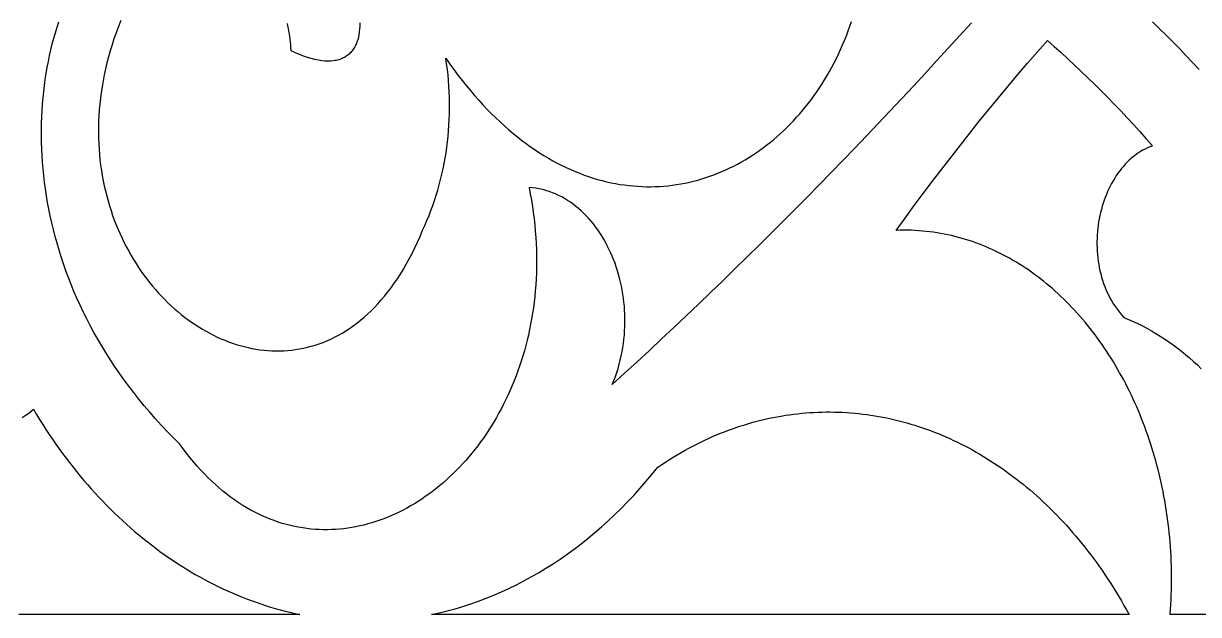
# Model space of a CAD drawing. Extents: x -4950 to -2150, y -1354 to 1346.
# Drawn here: x -3401.8 to -3193, y 871.6 to 976.7 of the extents above; entities that cross this region are included whole.
import ezdxf

# ---------------------------------------------------------------- set-up
doc = ezdxf.new("R2010")
doc.units = 0
doc.layers.add('LAYER_1', color=18, linetype='CONTINUOUS')

msp = doc.modelspace()

# ---------------------------------------------------------------- linework, layer by layer
at = {"layer": 'LAYER_1'}
for points in [[(-3233.32, 976.8), (-3235.37, 974.53), (-3237.43, 972.27), (-3239.49, 970.02), (-3241.56, 967.77), (-3243.63, 965.54), (-3245.71, 963.31), (-3247.79, 961.09), (-3249.88, 958.88), (-3251.97, 956.68), (-3254.07, 954.48), (-3256.18, 952.3), (-3258.29, 950.13), (-3260.4, 947.96), (-3262.52, 945.8), (-3264.65, 943.65), (-3266.78, 941.51), (-3268.91, 939.38), (-3271.05, 937.26), (-3273.2, 935.15), (-3275.35, 933.04), (-3277.51, 930.95), (-3279.67, 928.86), (-3281.84, 926.78), (-3284.01, 924.71), (-3286.18, 922.65), (-3288.37, 920.6), (-3290.55, 918.56), (-3292.74, 916.53), (-3294.94, 914.5), (-3297.14, 912.49), (-3296.85, 913.2), (-3296.58, 913.93), (-3296.34, 914.65), (-3296.11, 915.38), (-3295.9, 916.11), (-3295.71, 916.85), (-3295.54, 917.59), (-3295.4, 918.33), (-3295.27, 919.07), (-3295.16, 919.81), (-3295.06, 920.55), (-3294.99, 921.29), (-3294.94, 922.03), (-3294.9, 922.77), (-3294.88, 923.51), (-3294.89, 924.25), (-3294.9, 924.98), (-3294.94, 925.71), (-3294.99, 926.44), (-3295.06, 927.16), (-3295.15, 927.88), (-3295.25, 928.59), (-3295.37, 929.3), (-3295.51, 930), (-3295.66, 930.7), (-3295.83, 931.39), (-3296.01, 932.07), (-3296.21, 932.74), (-3296.42, 933.4), (-3296.65, 934.06), (-3296.9, 934.7), (-3297.16, 935.34), (-3297.43, 935.97), (-3297.72, 936.58), (-3298.02, 937.18), (-3298.33, 937.78), (-3298.66, 938.36), (-3299, 938.92), (-3299.36, 939.47), (-3299.73, 940.01), (-3300.11, 940.54), (-3300.5, 941.05), (-3300.91, 941.54), (-3301.33, 942.02), (-3301.76, 942.49), (-3302.2, 942.93), (-3302.65, 943.36), (-3303.12, 943.77), (-3303.59, 944.17), (-3304.08, 944.54), (-3304.58, 944.9), (-3305.09, 945.23), (-3305.6, 945.55), (-3306.13, 945.84), (-3306.67, 946.12), (-3307.22, 946.37), (-3307.78, 946.6), (-3308.34, 946.81), (-3308.92, 946.99), (-3309.5, 947.15), (-3310.1, 947.29), (-3310.7, 947.4), (-3311.31, 947.49), (-3311.93, 947.55), (-3311.71, 946.42), (-3311.51, 945.29), (-3311.33, 944.17), (-3311.17, 943.06), (-3311.04, 941.95), (-3310.92, 940.85), (-3310.82, 939.75), (-3310.73, 938.66), (-3310.67, 937.58), (-3310.63, 936.5), (-3310.6, 935.43), (-3310.59, 934.37), (-3310.6, 933.32), (-3310.63, 932.27), (-3310.68, 931.23), (-3310.74, 930.2), (-3310.82, 929.18), (-3310.92, 928.16), (-3311.03, 927.16), (-3311.16, 926.16), (-3311.31, 925.17), (-3311.47, 924.19), (-3311.65, 923.22), (-3311.84, 922.26), (-3312.05, 921.3), (-3312.27, 920.36), (-3312.51, 919.43), (-3312.76, 918.5), (-3313.03, 917.59), (-3313.31, 916.68), (-3313.6, 915.79), (-3313.91, 914.91), (-3314.23, 914.03), (-3314.57, 913.17), (-3314.92, 912.32), (-3315.28, 911.48), (-3315.65, 910.65), (-3316.04, 909.83), (-3316.44, 909.02), (-3316.85, 908.23), (-3317.27, 907.45), (-3317.71, 906.67), (-3318.15, 905.92), (-3318.61, 905.17), (-3319.08, 904.43), (-3319.55, 903.71), (-3320.04, 903), (-3320.54, 902.3), (-3321.05, 901.62), (-3321.57, 900.95), (-3322.09, 900.29), (-3322.63, 899.65), (-3323.18, 899.02), (-3323.73, 898.4), (-3324.3, 897.8), (-3324.87, 897.21), (-3325.45, 896.64), (-3326.04, 896.08), (-3326.63, 895.53), (-3327.24, 895), (-3327.85, 894.49), (-3328.47, 893.99), (-3329.09, 893.5), (-3329.72, 893.03), (-3330.36, 892.58), (-3331.01, 892.14), (-3331.66, 891.71), (-3332.31, 891.31), (-3332.97, 890.92), (-3333.64, 890.54), (-3334.31, 890.18), (-3334.99, 889.84), (-3335.67, 889.52), (-3336.36, 889.21), (-3337.05, 888.92), (-3337.75, 888.64), (-3338.44, 888.39), (-3339.15, 888.15), (-3339.85, 887.92), (-3340.56, 887.72), (-3341.27, 887.53), (-3341.99, 887.37), (-3342.7, 887.22), (-3343.42, 887.09), (-3344.14, 886.97), (-3344.87, 886.88), (-3345.59, 886.81), (-3346.32, 886.75), (-3347.05, 886.71), (-3347.77, 886.7), (-3348.5, 886.7), (-3349.23, 886.72), (-3349.96, 886.76), (-3350.69, 886.82), (-3351.42, 886.91), (-3352.15, 887.01), (-3352.88, 887.13), (-3353.61, 887.28), (-3354.34, 887.44), (-3355.06, 887.62), (-3355.79, 887.83), (-3356.51, 888.06), (-3357.23, 888.31), (-3357.95, 888.58), (-3358.66, 888.87), (-3359.38, 889.18), (-3360.09, 889.52), (-3360.8, 889.88), (-3361.5, 890.26), (-3362.2, 890.66), (-3362.9, 891.08), (-3363.6, 891.53), (-3364.29, 892), (-3364.97, 892.5), (-3365.65, 893.01), (-3366.33, 893.55), (-3367, 894.12), (-3367.66, 894.71), (-3368.33, 895.32), (-3368.98, 895.95), (-3369.63, 896.61), (-3370.27, 897.3), (-3370.91, 898.01), (-3371.54, 898.74), (-3372.16, 899.5), (-3372.78, 900.28), (-3373.39, 901.09), (-3373.99, 901.92), (-3375.12, 903.04), (-3376.21, 904.16), (-3377.28, 905.29), (-3378.32, 906.43), (-3379.32, 907.58), (-3380.3, 908.73), (-3381.26, 909.89), (-3382.18, 911.06), (-3383.07, 912.23), (-3383.94, 913.41), (-3384.78, 914.59), (-3385.59, 915.78), (-3386.38, 916.97), (-3387.14, 918.17), (-3387.87, 919.37), (-3388.58, 920.57), (-3389.26, 921.78), (-3389.91, 922.98), (-3390.54, 924.2), (-3391.14, 925.41), (-3391.72, 926.63), (-3392.27, 927.84), (-3392.8, 929.06), (-3393.3, 930.28), (-3393.78, 931.5), (-3394.23, 932.72), (-3394.66, 933.95), (-3395.07, 935.17), (-3395.45, 936.38), (-3395.81, 937.6), (-3396.15, 938.82), (-3396.46, 940.03), (-3396.75, 941.25), (-3397.02, 942.46), (-3397.27, 943.67), (-3397.49, 944.87), (-3397.69, 946.07), (-3397.88, 947.27), (-3398.04, 948.46), (-3398.18, 949.65), (-3398.29, 950.84), (-3398.39, 952.02), (-3398.47, 953.19), (-3398.53, 954.36), (-3398.57, 955.52), (-3398.58, 956.68), (-3398.58, 957.83), (-3398.56, 958.97), (-3398.52, 960.1), (-3398.46, 961.23), (-3398.39, 962.35), (-3398.29, 963.46), (-3398.18, 964.56), (-3398.05, 965.66), (-3397.9, 966.74), (-3397.73, 967.81), (-3397.55, 968.88), (-3397.35, 969.93), (-3397.13, 970.97), (-3396.9, 972.01), (-3396.65, 973.03), (-3396.38, 974.04), (-3396.1, 975.03), (-3395.8, 976.02), (-3395.49, 976.99)], [(-3384.48, 977.23), (-3384.91, 976.13), (-3385.31, 975.04), (-3385.69, 973.96), (-3386.04, 972.88), (-3386.37, 971.8), (-3386.67, 970.73), (-3386.95, 969.66), (-3387.2, 968.6), (-3387.43, 967.54), (-3387.63, 966.49), (-3387.82, 965.44), (-3387.97, 964.4), (-3388.11, 963.37), (-3388.22, 962.34), (-3388.31, 961.32), (-3388.38, 960.3), (-3388.43, 959.29), (-3388.46, 958.29), (-3388.46, 957.3), (-3388.44, 956.31), (-3388.41, 955.33), (-3388.35, 954.36), (-3388.28, 953.4), (-3388.18, 952.45), (-3388.07, 951.5), (-3387.93, 950.56), (-3387.78, 949.64), (-3387.61, 948.72), (-3387.42, 947.81), (-3387.22, 946.91), (-3386.99, 946.02), (-3386.75, 945.14), (-3386.5, 944.27), (-3386.22, 943.41), (-3385.93, 942.56), (-3385.63, 941.73), (-3385.31, 940.9), (-3384.97, 940.08), (-3384.62, 939.28), (-3384.25, 938.49), (-3383.87, 937.71), (-3383.48, 936.94), (-3383.07, 936.19), (-3382.65, 935.45), (-3382.22, 934.72), (-3381.77, 934), (-3381.31, 933.3), (-3380.84, 932.61), (-3380.36, 931.93), (-3379.86, 931.27), (-3379.36, 930.62), (-3378.84, 929.99), (-3378.31, 929.37), (-3377.77, 928.76), (-3377.23, 928.18), (-3376.67, 927.6), (-3376.1, 927.04), (-3375.53, 926.5), (-3374.94, 925.97), (-3374.35, 925.46), (-3373.75, 924.97), (-3373.14, 924.49), (-3372.52, 924.02), (-3371.9, 923.58), (-3371.26, 923.15), (-3370.63, 922.74), (-3369.98, 922.35), (-3369.33, 921.97), (-3368.68, 921.61), (-3368.02, 921.27), (-3367.35, 920.95), (-3366.68, 920.65), (-3366, 920.37), (-3365.32, 920.1), (-3364.64, 919.86), (-3363.95, 919.63), (-3363.26, 919.42), (-3362.57, 919.24), (-3361.87, 919.07), (-3361.17, 918.92), (-3360.47, 918.8), (-3359.77, 918.69), (-3359.07, 918.61), (-3358.36, 918.55), (-3357.65, 918.51), (-3356.95, 918.48), (-3356.24, 918.49), (-3355.53, 918.51), (-3354.83, 918.56), (-3354.12, 918.62), (-3353.42, 918.71), (-3352.71, 918.83), (-3352.01, 918.96), (-3351.31, 919.12), (-3350.62, 919.31), (-3349.92, 919.52), (-3349.23, 919.75), (-3348.54, 920), (-3347.85, 920.28), (-3347.17, 920.58), (-3346.49, 920.91), (-3345.82, 921.27), (-3345.15, 921.64), (-3344.49, 922.05), (-3343.83, 922.48), (-3343.18, 922.93), (-3342.53, 923.42), (-3341.89, 923.92), (-3341.25, 924.46), (-3340.63, 925.02), (-3340.01, 925.61), (-3339.39, 926.22), (-3338.79, 926.86), (-3338.19, 927.53), (-3337.6, 928.23), (-3337.02, 928.95), (-3336.45, 929.71), (-3335.89, 930.49), (-3335.33, 931.3), (-3334.79, 932.14), (-3334.26, 933.01), (-3333.74, 933.9), (-3333.22, 934.83), (-3332.72, 935.79), (-3332.23, 936.77), (-3331.76, 937.79), (-3331.29, 938.83), (-3330.84, 939.91), (-3330.44, 940.77), (-3330.07, 941.64), (-3329.7, 942.53), (-3329.36, 943.42), (-3329.03, 944.32), (-3328.72, 945.22), (-3328.42, 946.14), (-3328.14, 947.06), (-3327.88, 947.99), (-3327.64, 948.93), (-3327.41, 949.88), (-3327.2, 950.83), (-3327.01, 951.78), (-3326.84, 952.74), (-3326.68, 953.71), (-3326.54, 954.68), (-3326.42, 955.66), (-3326.31, 956.63), (-3326.23, 957.62), (-3326.16, 958.6), (-3326.1, 959.59), (-3326.07, 960.58), (-3326.05, 961.57), (-3326.05, 962.56), (-3326.07, 963.55), (-3326.11, 964.54), (-3326.17, 965.54), (-3326.24, 966.53), (-3326.33, 967.52), (-3326.44, 968.51), (-3326.57, 969.5), (-3326.71, 970.48), (-3326, 969.46), (-3325.28, 968.47), (-3324.56, 967.5), (-3323.83, 966.56), (-3323.1, 965.64), (-3322.36, 964.74), (-3321.62, 963.87), (-3320.87, 963.03), (-3320.12, 962.21), (-3319.37, 961.41), (-3318.61, 960.64), (-3317.85, 959.89), (-3317.08, 959.17), (-3316.31, 958.47), (-3315.54, 957.79), (-3314.77, 957.14), (-3313.99, 956.51), (-3313.21, 955.9), (-3312.43, 955.32), (-3311.65, 954.75), (-3310.86, 954.22), (-3310.07, 953.7), (-3309.28, 953.21), (-3308.49, 952.73), (-3307.7, 952.28), (-3306.91, 951.86), (-3306.11, 951.45), (-3305.32, 951.07), (-3304.52, 950.7), (-3303.72, 950.36), (-3302.93, 950.04), (-3302.13, 949.74), (-3301.34, 949.46), (-3300.54, 949.21), (-3299.74, 948.97), (-3298.95, 948.75), (-3298.15, 948.55), (-3297.36, 948.38), (-3296.57, 948.22), (-3295.78, 948.08), (-3294.99, 947.97), (-3294.2, 947.87), (-3293.41, 947.79), (-3292.63, 947.73), (-3291.85, 947.69), (-3291.07, 947.67), (-3290.29, 947.67), (-3289.52, 947.69), (-3288.75, 947.72), (-3287.98, 947.77), (-3287.21, 947.84), (-3286.45, 947.93), (-3285.7, 948.04), (-3284.94, 948.17), (-3284.19, 948.31), (-3283.44, 948.47), (-3282.7, 948.64), (-3281.96, 948.84), (-3281.23, 949.05), (-3280.5, 949.28), (-3279.78, 949.52), (-3279.06, 949.78), (-3278.35, 950.06), (-3277.64, 950.35), (-3276.94, 950.66), (-3276.25, 950.99), (-3275.56, 951.33), (-3274.87, 951.69), (-3274.2, 952.06), (-3273.53, 952.45), (-3272.86, 952.85), (-3272.2, 953.27), (-3271.55, 953.7), (-3270.91, 954.15), (-3270.28, 954.61), (-3269.65, 955.09), (-3269.03, 955.58), (-3268.42, 956.08), (-3267.81, 956.6), (-3267.22, 957.13), (-3266.63, 957.68), (-3266.05, 958.24), (-3265.48, 958.81), (-3264.92, 959.4), (-3264.37, 960), (-3263.83, 960.61), (-3263.3, 961.24), (-3262.77, 961.87), (-3262.26, 962.52), (-3261.76, 963.19), (-3261.26, 963.86), (-3260.78, 964.55), (-3260.31, 965.25), (-3259.85, 965.96), (-3259.4, 966.68), (-3258.96, 967.41), (-3258.53, 968.16), (-3258.11, 968.91), (-3257.71, 969.68), (-3257.31, 970.46), (-3256.93, 971.24), (-3256.56, 972.04), (-3256.21, 972.85), (-3255.86, 973.67), (-3255.53, 974.5), (-3255.21, 975.34), (-3254.91, 976.19), (-3254.61, 977.05)], [(-3342.01, 976.76), (-3342.01, 976.21), (-3342.04, 975.69), (-3342.09, 975.18), (-3342.16, 974.68), (-3342.26, 974.21), (-3342.38, 973.76), (-3342.45, 973.54), (-3342.52, 973.33), (-3342.6, 973.12), (-3342.69, 972.92), (-3342.79, 972.73), (-3342.89, 972.54), (-3342.99, 972.35), (-3343.11, 972.18), (-3343.23, 972), (-3343.35, 971.84), (-3343.48, 971.68), (-3343.62, 971.53), (-3343.76, 971.38), (-3343.91, 971.24), (-3344.07, 971.11), (-3344.23, 970.98), (-3344.4, 970.86), (-3344.57, 970.75), (-3344.75, 970.64), (-3344.94, 970.55), (-3345.13, 970.46), (-3345.33, 970.37), (-3345.54, 970.3), (-3345.75, 970.23), (-3345.97, 970.17), (-3346.19, 970.12), (-3346.42, 970.07), (-3346.66, 970.03), (-3347.15, 969.99), (-3347.67, 969.97), (-3348.21, 969.99), (-3348.78, 970.04), (-3349.37, 970.13), (-3349.99, 970.26), (-3350.63, 970.42), (-3351.3, 970.63), (-3351.99, 970.87), (-3352.71, 971.15), (-3353.45, 971.47), (-3354.22, 971.83), (-3354.25, 972.35), (-3354.29, 972.86), (-3354.34, 973.36), (-3354.39, 973.85), (-3354.45, 974.34), (-3354.52, 974.82), (-3354.6, 975.3), (-3354.69, 975.77), (-3354.78, 976.23), (-3354.88, 976.68)], [(-3192.85, 968.52), (-3194.01, 969.76), (-3195.18, 970.99), (-3196.35, 972.21), (-3197.54, 973.42), (-3198.73, 974.61), (-3199.93, 975.79), (-3201.13, 976.96)], [(-3174.81, 871.64), (-3197.98, 871.64), (-3197.92, 872.51), (-3197.86, 873.38), (-3197.82, 874.25), (-3197.79, 875.12), (-3197.76, 875.98), (-3197.74, 876.85), (-3197.74, 877.71), (-3197.74, 878.56), (-3197.75, 879.42), (-3197.77, 880.27), (-3197.8, 881.12), (-3197.84, 881.97), (-3197.88, 882.81), (-3197.94, 883.65), (-3198, 884.49), (-3198.07, 885.33), (-3198.16, 886.16), (-3198.24, 886.99), (-3198.34, 887.81), (-3198.45, 888.63), (-3198.56, 889.45), (-3198.68, 890.27), (-3198.82, 891.08), (-3198.95, 891.89), (-3199.1, 892.69), (-3199.26, 893.49), (-3199.42, 894.28), (-3199.59, 895.08), (-3199.77, 895.86), (-3199.95, 896.65), (-3200.15, 897.43), (-3200.35, 898.2), (-3200.56, 898.97), (-3200.78, 899.74), (-3201, 900.5), (-3201.23, 901.25), (-3201.47, 902), (-3201.72, 902.75), (-3201.97, 903.49), (-3202.23, 904.23), (-3202.5, 904.96), (-3202.77, 905.68), (-3203.06, 906.41), (-3203.35, 907.12), (-3203.64, 907.83), (-3203.94, 908.54), (-3204.25, 909.23), (-3204.57, 909.93), (-3204.89, 910.62), (-3205.22, 911.3), (-3205.56, 911.97), (-3205.9, 912.64), (-3206.25, 913.31), (-3206.61, 913.96), (-3206.97, 914.61), (-3207.34, 915.26), (-3207.71, 915.9), (-3208.09, 916.53), (-3208.48, 917.16), (-3208.87, 917.77), (-3209.27, 918.39), (-3209.68, 918.99), (-3210.09, 919.59), (-3210.5, 920.18), (-3210.93, 920.77), (-3211.35, 921.34), (-3211.79, 921.91), (-3212.23, 922.48), (-3212.67, 923.03), (-3213.12, 923.58), (-3213.58, 924.12), (-3214.04, 924.65), (-3214.5, 925.18), (-3214.98, 925.7), (-3215.45, 926.21), (-3215.93, 926.71), (-3216.42, 927.2), (-3216.91, 927.69), (-3217.41, 928.17), (-3217.91, 928.63), (-3218.42, 929.1), (-3218.93, 929.55), (-3219.45, 929.99), (-3219.97, 930.43), (-3220.5, 930.85), (-3221.03, 931.27), (-3221.56, 931.68), (-3222.1, 932.08), (-3222.64, 932.47), (-3223.19, 932.86), (-3223.74, 933.23), (-3224.3, 933.59), (-3224.86, 933.95), (-3225.43, 934.29), (-3225.99, 934.63), (-3226.57, 934.96), (-3227.14, 935.27), (-3227.73, 935.58), (-3228.31, 935.88), (-3228.9, 936.17), (-3229.49, 936.44), (-3230.09, 936.71), (-3230.69, 936.97), (-3231.29, 937.22), (-3231.89, 937.45), (-3232.5, 937.68), (-3233.12, 937.9), (-3233.73, 938.1), (-3234.35, 938.3), (-3234.98, 938.48), (-3235.6, 938.66), (-3236.23, 938.82), (-3236.86, 938.97), (-3237.5, 939.11), (-3238.14, 939.24), (-3238.78, 939.36), (-3239.42, 939.47), (-3240.07, 939.57), (-3240.72, 939.65), (-3241.37, 939.73), (-3242.02, 939.79), (-3242.68, 939.84), (-3243.34, 939.88), (-3244, 939.91), (-3244.67, 939.92), (-3245.33, 939.93), (-3246, 939.92), (-3246.67, 939.9), (-3245.08, 942.1), (-3243.47, 944.3), (-3241.86, 946.48), (-3240.23, 948.65), (-3238.59, 950.8), (-3236.93, 952.94), (-3235.27, 955.07), (-3233.59, 957.19), (-3231.91, 959.29), (-3230.21, 961.38), (-3228.5, 963.46), (-3226.78, 965.52), (-3225.06, 967.58), (-3223.32, 969.62), (-3221.57, 971.64), (-3219.81, 973.66), (-3218.59, 972.58), (-3217.38, 971.49), (-3216.18, 970.39), (-3214.98, 969.28), (-3213.78, 968.15), (-3212.6, 967.01), (-3211.42, 965.86), (-3210.25, 964.7), (-3209.08, 963.52), (-3207.92, 962.33), (-3206.77, 961.13), (-3205.63, 959.91), (-3204.49, 958.69), (-3203.36, 957.45), (-3202.24, 956.2), (-3201.12, 954.94), (-3201.58, 954.77), (-3202.02, 954.57), (-3202.46, 954.36), (-3202.89, 954.13), (-3203.31, 953.88), (-3203.72, 953.62), (-3204.12, 953.33), (-3204.51, 953.03), (-3204.89, 952.71), (-3205.26, 952.38), (-3205.62, 952.03), (-3205.97, 951.66), (-3206.31, 951.28), (-3206.64, 950.89), (-3206.96, 950.48), (-3207.27, 950.06), (-3207.57, 949.63), (-3207.85, 949.18), (-3208.13, 948.73), (-3208.39, 948.26), (-3208.64, 947.78), (-3208.88, 947.29), (-3209.11, 946.79), (-3209.33, 946.29), (-3209.53, 945.77), (-3209.72, 945.25), (-3209.9, 944.71), (-3210.06, 944.18), (-3210.22, 943.63), (-3210.36, 943.08), (-3210.48, 942.53), (-3210.6, 941.96), (-3210.7, 941.4), (-3210.78, 940.83), (-3210.86, 940.26), (-3210.91, 939.68), (-3210.96, 939.1), (-3210.99, 938.52), (-3211, 937.94), (-3211, 937.36), (-3210.99, 936.78), (-3210.96, 936.19), (-3210.92, 935.61), (-3210.86, 935.03), (-3210.78, 934.45), (-3210.69, 933.87), (-3210.59, 933.3), (-3210.47, 932.73), (-3210.33, 932.16), (-3210.18, 931.6), (-3210.01, 931.04), (-3209.82, 930.48), (-3209.62, 929.94), (-3209.4, 929.39), (-3209.16, 928.86), (-3208.9, 928.33), (-3208.63, 927.81), (-3208.34, 927.3), (-3208.04, 926.8), (-3207.71, 926.3), (-3207.37, 925.82), (-3207.01, 925.35), (-3206.63, 924.88), (-3206.24, 924.43), (-3205.4, 924.09), (-3204.56, 923.72), (-3203.74, 923.34), (-3202.93, 922.93), (-3202.12, 922.51), (-3201.32, 922.07), (-3200.53, 921.6), (-3199.75, 921.12), (-3198.98, 920.62), (-3198.22, 920.1), (-3197.47, 919.57), (-3196.72, 919.01), (-3195.99, 918.44), (-3195.27, 917.85), (-3194.55, 917.24), (-3193.85, 916.62), (-3193.16, 915.98), (-3192.47, 915.32)], [(-3402.02, 906.64), (-3401.5, 906.97), (-3400.99, 907.32), (-3400.49, 907.7), (-3399.99, 908.1), (-3399.45, 907.19), (-3398.9, 906.29), (-3398.34, 905.39), (-3397.78, 904.51), (-3397.2, 903.64), (-3396.62, 902.78), (-3396.03, 901.93), (-3395.43, 901.08), (-3394.83, 900.25), (-3394.21, 899.43), (-3393.59, 898.62), (-3392.97, 897.81), (-3392.33, 897.02), (-3391.69, 896.24), (-3391.04, 895.47), (-3390.39, 894.71), (-3389.72, 893.96), (-3389.05, 893.21), (-3388.38, 892.49), (-3387.7, 891.77), (-3387.01, 891.06), (-3386.31, 890.36), (-3385.61, 889.67), (-3384.91, 889), (-3384.19, 888.33), (-3383.47, 887.68), (-3382.75, 887.04), (-3382.02, 886.4), (-3381.28, 885.78), (-3380.54, 885.17), (-3379.79, 884.58), (-3379.04, 883.99), (-3378.28, 883.42), (-3377.52, 882.85), (-3376.75, 882.3), (-3375.98, 881.76), (-3375.2, 881.23), (-3374.42, 880.72), (-3373.63, 880.21), (-3372.84, 879.72), (-3372.04, 879.24), (-3371.24, 878.77), (-3370.43, 878.31), (-3369.62, 877.87), (-3368.81, 877.44), (-3367.99, 877.02), (-3367.17, 876.61), (-3366.34, 876.21), (-3365.51, 875.83), (-3364.67, 875.46), (-3363.84, 875.1), (-3363, 874.76), (-3362.15, 874.43), (-3361.3, 874.11), (-3360.45, 873.8), (-3359.6, 873.51), (-3358.74, 873.23), (-3357.88, 872.96), (-3357.02, 872.7), (-3356.15, 872.46), (-3355.28, 872.23), (-3354.41, 872.02), (-3353.53, 871.82), (-3352.66, 871.63), (-3402.58, 871.64)]]:
    msp.add_lwpolyline(points, dxfattribs=at)
msp.add_lwpolyline([(-3289.03, 897.82), (-3288.35, 898.28), (-3287.67, 898.73), (-3286.98, 899.17), (-3286.29, 899.59), (-3285.6, 900.01), (-3284.91, 900.41), (-3284.21, 900.81), (-3283.52, 901.19), (-3282.82, 901.56), (-3282.12, 901.92), (-3281.42, 902.27), (-3280.71, 902.6), (-3280.01, 902.93), (-3279.3, 903.24), (-3278.59, 903.55), (-3277.88, 903.84), (-3277.17, 904.12), (-3276.46, 904.39), (-3275.74, 904.65), (-3275.03, 904.9), (-3274.31, 905.14), (-3273.59, 905.36), (-3272.87, 905.58), (-3272.15, 905.79), (-3271.43, 905.98), (-3270.71, 906.16), (-3269.99, 906.33), (-3269.27, 906.5), (-3268.54, 906.65), (-3267.82, 906.79), (-3267.1, 906.91), (-3266.37, 907.03), (-3265.65, 907.14), (-3264.92, 907.24), (-3264.2, 907.32), (-3263.47, 907.4), (-3262.75, 907.46), (-3262.02, 907.52), (-3261.3, 907.56), (-3260.57, 907.59), (-3259.85, 907.62), (-3259.12, 907.63), (-3258.4, 907.63), (-3257.67, 907.62), (-3256.95, 907.6), (-3256.23, 907.57), (-3255.5, 907.53), (-3254.78, 907.48), (-3254.06, 907.42), (-3253.34, 907.35), (-3252.62, 907.26), (-3251.91, 907.17), (-3251.19, 907.07), (-3250.47, 906.96), (-3249.76, 906.83), (-3249.04, 906.7), (-3248.33, 906.56), (-3247.62, 906.4), (-3246.91, 906.24), (-3246.2, 906.07), (-3245.5, 905.88), (-3244.79, 905.69), (-3244.09, 905.48), (-3243.39, 905.27), (-3242.69, 905.05), (-3241.99, 904.81), (-3241.3, 904.57), (-3240.6, 904.31), (-3239.91, 904.05), (-3239.22, 903.78), (-3238.54, 903.49), (-3237.85, 903.2), (-3237.17, 902.89), (-3236.49, 902.58), (-3235.81, 902.26), (-3235.14, 901.92), (-3234.47, 901.58), (-3233.8, 901.23), (-3233.13, 900.87), (-3232.47, 900.49), (-3231.81, 900.11), (-3231.15, 899.72), (-3230.5, 899.32), (-3229.84, 898.91), (-3229.2, 898.49), (-3228.55, 898.06), (-3227.91, 897.62), (-3227.27, 897.17), (-3226.64, 896.71), (-3226.01, 896.24), (-3225.38, 895.77), (-3224.75, 895.28), (-3224.13, 894.78), (-3223.52, 894.28), (-3222.9, 893.76), (-3222.3, 893.24), (-3221.69, 892.7), (-3221.09, 892.16), (-3220.49, 891.61), (-3219.9, 891.05), (-3219.31, 890.48), (-3218.73, 889.9), (-3218.15, 889.31), (-3217.58, 888.71), (-3217.01, 888.1), (-3216.44, 887.48), (-3215.88, 886.86), (-3215.32, 886.22), (-3214.77, 885.58), (-3214.23, 884.92), (-3213.69, 884.26), (-3213.15, 883.59), (-3212.62, 882.91), (-3212.09, 882.22), (-3211.57, 881.52), (-3211.05, 880.82), (-3210.54, 880.1), (-3210.04, 879.37), (-3209.54, 878.64), (-3209.05, 877.9), (-3208.56, 877.15), (-3208.08, 876.39), (-3207.6, 875.62), (-3207.13, 874.84), (-3206.66, 874.05), (-3206.2, 873.26), (-3205.75, 872.45), (-3205.3, 871.64), (-3329.29, 871.63), (-3327.88, 871.94), (-3326.48, 872.28), (-3325.08, 872.66), (-3323.69, 873.08), (-3322.3, 873.52), (-3320.93, 874), (-3319.56, 874.52), (-3318.2, 875.07), (-3316.85, 875.65), (-3315.5, 876.27), (-3314.17, 876.92), (-3312.85, 877.6), (-3311.54, 878.31), (-3310.24, 879.06), (-3308.94, 879.84), (-3307.67, 880.65), (-3306.4, 881.49), (-3305.14, 882.37), (-3303.9, 883.27), (-3302.67, 884.21), (-3301.45, 885.18), (-3300.25, 886.18), (-3299.06, 887.21), (-3297.88, 888.27), (-3296.72, 889.36), (-3295.58, 890.48), (-3294.44, 891.63), (-3293.33, 892.81), (-3292.23, 894.01), (-3291.15, 895.25), (-3290.08, 896.52)], close=True, dxfattribs=at)

doc.saveas('drawing.dxf')
